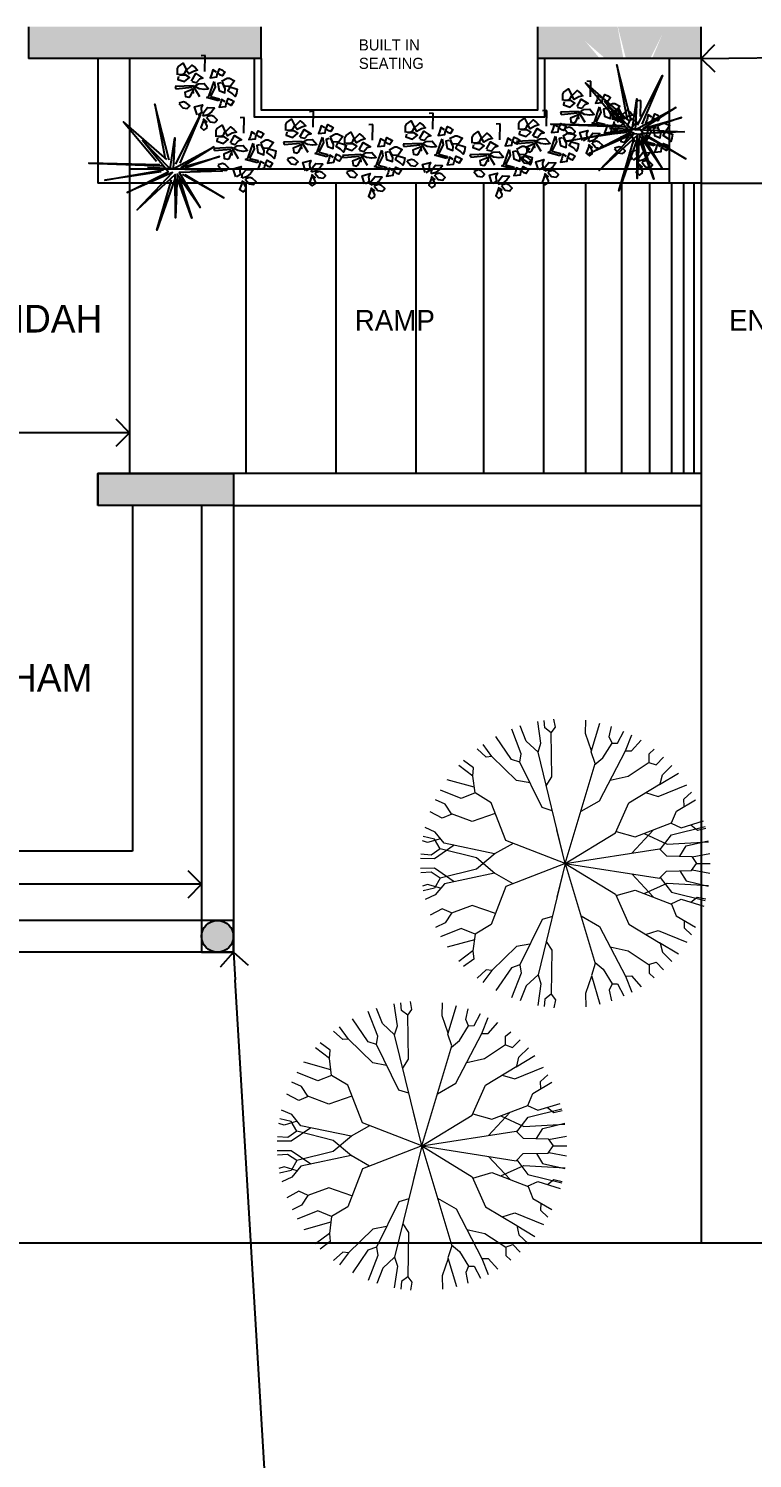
# Model space of a CAD drawing. Header units: inches. Extents: x -706 to 45253, y -3984 to 13819.
# Drawn here: x 21174 to 21697, y 4809 to 5843 of the extents above; entities that cross this region are included whole.
import ezdxf

# ---------------------------------------------------------------- set-up
doc = ezdxf.new("R2010")
doc.units = ezdxf.units.IN
doc.header["$PDMODE"] = 99
doc.header["$PDSIZE"] = 0.2
for name, color, linetype in [('BC-GREYCOLOR @ 1', 8, 'Continuous'), ('BC-Hatch', 8, 'Continuous'), ('BC-WALLS', 1, 'Continuous'), ('BC-WHITECOLOR', 7, 'Continuous'), ('WALL', 1, 'Continuous')]:
    doc.layers.add(name, color=color, linetype=linetype)
doc.styles.add('BC-1IN100-1', font='FreeSans.ttf', dxfattribs={"height": 20})
doc.styles.add('style2', font='FreeSans.ttf')
doc.dimstyles.new('BC-1IN100-1', dxfattribs={"dimtxt": 20, "dimasz": 20, "dimexe": 0.18, "dimexo": 0.0625, "dimgap": 1, "dimtad": 0, "dimtoh": 1, "dimdec": 1, "dimzin": 12, "dimdsep": 46, "dimtxsty": 'BC-1IN100-1', "dimblk": 'OPEN90', "dimcen": 0.09, "dimse1": 1, "dimse2": 1, "dimclrd": 256, "dimclre": 256, "dimclrt": 7, "dimadec": 0, "dimazin": 0, "dimtfac": 1, "dimtdec": 1, "dimtofl": 0, "dimtmove": 1, "dimatfit": 3, "dimldrblk": 'OPEN90', "dimfxl": 0, "dimtolj": 1, "dimtzin": 0, "dimlwd": -1, "dimarcsym": 0})

# ---------------------------------------------------------------- blocks, each defined once
blk = doc.blocks.new('BC-TREE-1')
at = {"color": 56, "linetype": 'Continuous', "lineweight": 20}
for p, q in [((-0.103, 0.788), (-0.13, 1.038)), ((-0.112, 0.978), (-0.118, 1.04)), ((-0.041, 0.749), (-0.018, 1.046)), ((-0.009, 0.882), (-0.024, 1.046)), ((0.076, 0.914), (0.069, 1.044)), ((0.127, 0.94), (0.14, 1.037)), ((0.127, 0.94), (0.14, 1.037)), ((-0.391, 0.73), (-0.446, 0.946)), ((-0.346, 0.912), (-0.388, 0.972)), ((-0.268, 0.846), (-0.33, 0.993)), ((-0.143, 0.865), (-0.171, 1.032)), ((-0.155, 0.936), (-0.112, 0.978)), ((0.072, 0.912), (0.127, 0.94)), ((0.173, 0.898), (0.127, 0.94)), ((0.169, 0.902), (0.21, 1.025)), ((0.239, 0.711), (0.295, 1.004)), ((0.242, 0.848), (0.301, 1.002)), ((0.308, 0.732), (0.4, 0.967)), ((0.367, 0.796), (0.439, 0.95)), ((0.368, 0.913), (0.39, 0.971)), ((-0.476, 0.751), (-0.538, 0.897)), ((-0.294, 0.907), (-0.346, 0.912)), ((-0.187, 0.796), (-0.143, 0.865)), ((0.058, 0.827), (-0.009, 0.882)), ((0.043, 0.733), (0.072, 0.912)), ((0.153, 0.718), (0.173, 0.898)), ((0.164, 0.813), (0.242, 0.848)), ((0.398, 0.861), (0.368, 0.913)), ((0.483, 0.744), (0.582, 0.87)), ((0.575, 0.788), (0.632, 0.834)), ((-0.123, 0.526), (-0.188, 0.799)), ((-0.139, 0.594), (-0.041, 0.749)), ((-0.009, 0.694), (-0.103, 0.788)), ((-0.014, 0.689), (0.043, 0.733)), ((0.192, 0.666), (0.308, 0.732)), ((0.391, 0.718), (0.367, 0.796)), ((0.393, 0.721), (0.483, 0.744)), ((0.524, 0.796), (0.575, 0.788)), ((0.57, 0.6), (0.681, 0.794)), ((-0.01, 0.487), (-0.156, 0.664)), ((0, 0), (-0.014, 0.689)), ((0, 0), (0.197, 0.661)), ((0.197, 0.661), (0.153, 0.718)), ((0.291, 0.536), (0.239, 0.711)), ((0.258, 0.474), (0.393, 0.721)), ((0.658, 0.598), (0.757, 0.722)), ((0.73, 0.609), (0.805, 0.668)), ((-0.181, 0.395), (-0.123, 0.526)), ((0.139, 0.467), (0.327, 0.599)), ((0.497, 0.396), (0.663, 0.603)), ((0.585, 0.506), (0.57, 0.6)), ((0.663, 0.603), (0.73, 0.609)), ((0.794, 0.555), (0.856, 0.601)), ((0.805, 0.5), (0.794, 0.555)), ((0.867, 0.494), (0.904, 0.526)), ((0.279, 0.333), (0.258, 0.474)), ((0.687, 0.365), (0.807, 0.502)), ((0.807, 0.502), (0.867, 0.494)), ((0.87, 0.366), (0.957, 0.424)), ((0, 0), (0.269, 0.33)), ((0.269, 0.33), (0.497, 0.396)), ((0.484, 0.184), (0.864, 0.321)), ((0.641, 0.24), (0.687, 0.365)), ((0.864, 0.321), (0.87, 0.366)), ((0.864, 0.321), (0.986, 0.351)), ((0.793, 0.168), (0.907, 0.218)), ((0.907, 0.218), (0.912, 0.258)), ((0.907, 0.218), (0.949, 0.192)), ((0.912, 0.258), (1.005, 0.292)), ((0, 0), (0.745, 0.118)), ((0.389, 0.062), (0.484, 0.184)), ((0.737, 0.117), (0.793, 0.168)), ((0.745, 0.118), (0.827, 0.078)), ((0.827, 0.078), (1.04, 0.112)), ((0.949, 0.192), (1.028, 0.197)), ((0, 0), (0.77, -0.303)), ((0.833, 0.079), (0.951, 0.019)), ((0.951, 0.019), (1.046, 0.009)), ((0.608, -0.18), (0.923, -0.227)), ((0.923, -0.227), (0.967, -0.203)), ((0.967, -0.203), (1.023, -0.221)), ((0.77, -0.303), (0.838, -0.292)), ((0.77, -0.303), (0.838, -0.399)), ((0.838, -0.292), (0.991, -0.335)), ((0.923, -0.227), (0.952, -0.277)), ((0.952, -0.277), (1.005, -0.29)), ((0.838, -0.399), (0.941, -0.457))]:
    blk.add_line(p, q, dxfattribs=at)
at = {"color": 68, "linetype": 'Continuous', "lineweight": 20}
for p, q in [((-0.542, 0.781), (-0.599, 0.858)), ((-0.188, 0.799), (-0.268, 0.846)), ((-0.705, 0.706), (-0.732, 0.747)), ((-0.618, 0.745), (-0.666, 0.807)), ((-0.644, 0.696), (-0.618, 0.745)), ((-0.479, 0.757), (-0.542, 0.781)), ((-0.374, 0.514), (-0.479, 0.757)), ((-0.43, 0.643), (-0.391, 0.73)), ((-0.742, 0.584), (-0.81, 0.663)), ((-0.645, 0.698), (-0.705, 0.706)), ((-0.565, 0.534), (-0.645, 0.698)), ((-0.811, 0.491), (-0.891, 0.548)), ((-0.748, 0.539), (-0.857, 0.6)), ((-0.748, 0.539), (-0.742, 0.584)), ((-0.417, 0.305), (-0.748, 0.539)), ((-0.554, 0.402), (-0.565, 0.534)), ((-0.864, 0.437), (-0.938, 0.463)), ((-0.816, 0.451), (-0.864, 0.437)), ((-0.816, 0.451), (-0.811, 0.491)), ((-0.72, 0.372), (-0.816, 0.451)), ((-0.171, 0.389), (-0.374, 0.514)), ((-0.776, 0.294), (-0.973, 0.384)), ((-0.687, 0.311), (-0.776, 0.294)), ((-0.68, 0.308), (-0.72, 0.372)), ((0, 0), (-0.687, 0.311)), ((0, 0), (-0.171, 0.389)), ((-0.912, 0.27), (-1.006, 0.286)), ((-0.782, 0.297), (-0.912, 0.27)), ((-0.359, 0.163), (-0.417, 0.305)), ((-0.986, 0.061), (-1.045, 0.058)), ((-0.95, 0.026), (-0.991, -0.015)), ((-0.95, 0.026), (-0.986, 0.061)), ((-0.634, -0.012), (-0.95, 0.026)), ((0, 0), (-0.823, -0.088)), ((0, 0), (-0.25, -0.027)), ((0, 0), (-0.223, -0.404)), ((0, 0), (0.233, -0.093)), ((0, 0), (0.107, -0.448)), ((-0.991, -0.015), (-1.046, -0.013)), ((-0.885, -0.059), (-1.045, -0.06)), ((-0.823, -0.088), (-0.914, -0.163)), ((-0.823, -0.088), (-0.885, -0.059)), ((-0.576, -0.062), (-0.634, -0.012)), ((-0.391, -0.042), (-0.423, -0.112)), ((-0.914, -0.163), (-1.029, -0.191)), ((-0.423, -0.112), (-0.77, -0.228)), ((-0.611, -0.175), (-0.643, -0.27)), ((0.366, -0.144), (0.378, -0.22)), ((0.539, -0.213), (0.608, -0.18)), ((-0.829, -0.21), (-1.015, -0.254)), ((-0.798, -0.285), (-0.977, -0.375)), ((-0.643, -0.27), (-0.837, -0.423)), ((-0.77, -0.228), (-0.829, -0.21)), ((-0.77, -0.228), (-0.798, -0.285)), ((0.378, -0.22), (0.682, -0.424)), ((-0.223, -0.404), (-0.507, -0.472)), ((-0.195, -0.355), (-0.138, -0.497)), ((0.094, -0.394), (0.001, -0.516)), ((0.543, -0.331), (0.548, -0.431)), ((-0.837, -0.423), (-0.933, -0.474)), ((-0.838, -0.463), (-0.907, -0.521)), ((-0.837, -0.423), (-0.838, -0.463)), ((-0.507, -0.472), (-0.593, -0.578)), ((-0.425, -0.453), (-0.39, -0.626)), ((-0.138, -0.497), (-0.262, -0.847)), ((-0.139, -0.494), (-0.046, -0.642)), ((0.003, -0.514), (-0.126, -0.631)), ((0.001, -0.516), (0.028, -0.886)), ((0.107, -0.448), (0.364, -0.59)), ((0.548, -0.431), (0.695, -0.63)), ((0.682, -0.424), (0.743, -0.422)), ((0.682, -0.424), (0.694, -0.487)), ((0.694, -0.487), (0.842, -0.621)), ((0.743, -0.422), (0.911, -0.515)), ((-0.775, -0.564), (-0.836, -0.629)), ((-0.715, -0.577), (-0.805, -0.668)), ((-0.715, -0.577), (-0.775, -0.564)), ((-0.593, -0.578), (-0.715, -0.577)), ((-0.634, -0.578), (-0.714, -0.764)), ((-0.593, -0.578), (-0.566, -0.683)), ((0.29, -0.549), (0.21, -0.707)), ((0.364, -0.59), (0.418, -0.715)), ((-0.566, -0.683), (-0.646, -0.823)), ((-0.39, -0.626), (-0.466, -0.768)), ((-0.126, -0.631), (-0.227, -0.882)), ((-0.046, -0.642), (-0.016, -0.911)), ((0.21, -0.707), (0.245, -0.864)), ((0.418, -0.715), (0.365, -0.809)), ((0.418, -0.715), (0.537, -0.746)), ((0.695, -0.63), (0.685, -0.669)), ((0.685, -0.669), (0.736, -0.743)), ((0.695, -0.63), (0.773, -0.705)), ((-0.542, -0.804), (-0.583, -0.869)), ((-0.466, -0.768), (-0.542, -0.804)), ((-0.464, -0.766), (-0.444, -0.838)), ((-0.238, -0.778), (-0.161, -0.932)), ((0.023, -0.813), (-0.092, -0.941)), ((0.365, -0.809), (0.404, -0.965)), ((0.458, -0.725), (0.486, -0.927)), ((0.537, -0.746), (0.597, -0.749)), ((0.537, -0.746), (0.599, -0.858)), ((0.597, -0.749), (0.64, -0.828)), ((-0.444, -0.838), (-0.502, -0.918)), ((-0.351, -0.901), (-0.393, -0.97)), ((-0.262, -0.847), (-0.351, -0.901)), ((-0.302, -0.913), (-0.332, -0.992)), ((-0.227, -0.882), (-0.302, -0.913)), ((-0.298, -0.869), (-0.283, -0.966)), ((-0.227, -0.882), (-0.19, -0.953)), ((-0.016, -0.911), (-0.069, -0.97)), ((-0.016, -0.911), (0.049, -0.96)), ((0.057, -0.917), (0.017, -1.007)), ((0.028, -0.886), (0.099, -0.962)), ((0.244, -0.862), (0.206, -0.925)), ((0.206, -0.925), (0.24, -1.018)), ((0.245, -0.864), (0.309, -0.919)), ((0.309, -0.919), (0.332, -0.992)), ((-0.283, -0.966), (-0.3, -1.002)), ((-0.19, -0.953), (-0.206, -1.026)), ((-0.161, -0.932), (-0.175, -1.032)), ((-0.092, -0.941), (-0.105, -1.041)), ((-0.069, -0.97), (-0.074, -1.044)), ((0.017, -1.007), (0.024, -1.046)), ((0.049, -0.96), (0.057, -1.045)), ((0.099, -0.962), (0.121, -1.039))]:
    blk.add_line(p, q, dxfattribs=at)
blk = doc.blocks.new('A$C18291425')
at = {"color": 66}
for p, q in [((43.8, 107.8), (37.9, 107.3)), ((49.1, 48.6), (56.6, 70.5)), ((58.2, 62.5), (51.3, 48.6)), ((56.6, 70.5), (58.2, 62.5)), ((45.4, 47), (49.1, 48.6)), ((63, 42.2), (45.4, 47)), ((51.3, 48.6), (64.1, 45.4)), ((64.1, 45.4), (63, 42.2))]:
    blk.add_line(p, q, dxfattribs=at)
at = {"color": 86}
for p, q in [((43.3, 84.9), (43.8, 107.8)), ((26.2, 64.1), (0, 63)), ((0, 63), (1.1, 59.8)), ((35.8, 48.1), (26.2, 64.1)), ((1.1, 59.8), (24.6, 61.9)), ((24.6, 61.9), (24.6, 61.9))]:
    blk.add_line(p, q, dxfattribs=at)
for points in [[(3.4, 79.9), (3.4, 89), (4.9, 91.8), (11.8, 96.6), (16, 87.7), (13.2, 81.3), (10.1, 80), (4.8, 80.3)], [(15.5, 85.5), (24.3, 94.1), (29, 90.4), (32.5, 86.7), (26.7, 85), (19.9, 81.3), (17.6, 85), (16, 86.5)], [(59.8, 83.8), (54.5, 87), (52.9, 80.6), (50.7, 75.8), (60.4, 76.9), (60.9, 80.6), (64.1, 88.6), (68.4, 86.5), (70.5, 84.9), (72.1, 84.3), (68.4, 78.5), (65.7, 79.5), (62, 82.7)], [(67.3, 71), (75.3, 75.3), (78.5, 75.3), (86, 71.5), (80.1, 63.5), (73.2, 63), (70.5, 65.1), (68.4, 69.9)], [(78, 63), (89.7, 59.3), (88.7, 53.4), (87.1, 48.6), (82.8, 52.9), (76.4, 57.1), (78.5, 60.9), (79.1, 63)], [(26.2, 59.3), (14.4, 54.5), (15, 48.6), (19.8, 47.5), (22.4, 49.1), (25.1, 55.5), (26.7, 53.9), (26.2, 57.7), (25.6, 60.3)], [(72.6, 41.1), (67.3, 44.3), (65.7, 37.9), (63.6, 33.1), (73.2, 34.2), (73.7, 37.9), (76.9, 45.9), (81.2, 43.8), (83.3, 42.2), (84.9, 41.7), (81.2, 35.8), (78.5, 36.9), (74.8, 40.1)], [(41.8, 15.5), (37.2, 3.7), (41.8, 0), (45.9, 2.8), (46.5, 5.8), (43.7, 12.1), (46, 12.2), (42.9, 14.4), (40.6, 15.8)]]:
    blk.add_lwpolyline(points, dxfattribs=at)
at = {"color": 66}
for points in [[(5.2, 77.7), (4.2, 73.4), (13.9, 70.1), (20.7, 76.1), (15.8, 79.3), (6.3, 79.6)], [(24, 71), (29.9, 81.7), (40.1, 75.3), (35.3, 73.7), (30.4, 68.3), (24.6, 69.9)], [(28.8, 63.5), (33.7, 66.7), (42.2, 67.3), (48.6, 59.8), (47, 59.3), (42.2, 58.7), (34.7, 59.8), (28.8, 63)], [(66.2, 68.3), (62, 67.3), (63.6, 57.1), (72.1, 53.9), (72.6, 59.8), (68.4, 68.3)], [(5.7, 38.7), (11.1, 32), (17.6, 31.1), (18.7, 32.2), (21.2, 34.9), (16.2, 39.7), (12.4, 41.1), (6, 39.1)], [(31.8, 22), (28.1, 33.6), (39.7, 36.6), (37.6, 32), (38.1, 24.8), (32.9, 21.7)], [(40.5, 20.4), (41.5, 26), (47, 32.6), (56.8, 32.1), (56.1, 30.6), (53.2, 26.7), (47.3, 22), (40.9, 20)], [(45.5, 18.6), (50.9, 12), (57.4, 11), (58.5, 12.2), (61, 14.9), (56, 19.6), (52.2, 21), (45.8, 19)]]:
    blk.add_lwpolyline(points, dxfattribs=at)
blk = doc.blocks.new('TREE 2 MNS')
at = {"color": 66}
for points in [[(-15859.8, 11976.8), (-15827.5, 12103.3), (-15850.3, 11979.2)], [(-15874.2, 11967.2), (-15930.3, 12079.4), (-15883.7, 11969.6)], [(-15854.6, 11978), (-15756.1, 12062.9), (-15830.9, 11974.1)], [(-15841.1, 11950.5), (-15713.9, 11931.4), (-15846.6, 11954.9)], [(-15838.3, 11966), (-15678.2, 11969.6), (-15845.5, 11963.7)], [(-15894.8, 11944), (-15983.1, 11891.4), (-15889.9, 11944)]]:
    blk.add_lwpolyline(points, dxfattribs=at)
at = {"color": 86}
for points in [[(-15810.5, 11960.7), (-15979.4, 11951.9), (-15882.2, 11948.3), (-15929.4, 11869.5), (-15877.8, 11945.1), (-15873.5, 11846.5), (-15872.9, 11944), (-15787.4, 11864.6), (-15867.4, 11948.3), (-15764.9, 11903.4), (-15857, 11950.5), (-15799.5, 12020.6), (-15862, 11957.1), (-15872.4, 12026.6), (-15868.5, 11956.6), (-15960.6, 12006.9), (-15886.6, 11959.8), (-15973.2, 11984.5), (-15895.9, 11958.2)], [(-15882.2, 11936.3), (-15910.7, 11845.4), (-15878.9, 11932.5)], [(-15872.4, 11934.1), (-15831.8, 11818.6), (-15864.7, 11931.9)]]:
    blk.add_lwpolyline(points, dxfattribs=at)
blk = doc.blocks.new('_Open90')
at = {"color": 0, "linetype": 'ByBlock', "lineweight": -2}
for p, q in [((0, 0), (-1, 0)), ((-0.5, 0.5), (0, 0)), ((0, 0), (-0.5, -0.5))]:
    blk.add_line(p, q, dxfattribs=at)
blk = doc.blocks.new('*D606')
at = {"layer": 'BC-Hatch'}
for p, q in [((652, 49.1), (789.1, 49.1)), ((972, 49.1), (834.9, 49.1))]:
    blk.add_line(p, q, dxfattribs=at)
at = {"layer": 'Defpoints', "color": 0}
for p in [(992, 49.1), (632, 23), (992, 23)]:
    blk.add_point(p, dxfattribs=at)
at = {"layer": 'BC-Hatch', "xscale": 20, "yscale": 20, "zscale": 20, "rotation": 180}
blk.add_blockref('_Open90', (632, 49.1), dxfattribs=at)
at = {"layer": 'BC-Hatch', "xscale": 20, "yscale": 20, "zscale": 20}
blk.add_blockref('_Open90', (992, 49.1), dxfattribs=at)
at = {"layer": 'BC-Hatch', "color": 7, "insert": (812, 49.1), "char_height": 20, "attachment_point": 5, "style": 'BC-1IN100-1'}
blk.add_mtext('\\A1;360', dxfattribs=at)
blk = doc.blocks.new('*D534')
at = {"layer": 'BC-Hatch'}
for p, q in [((704, 375.5), (789.1, 375.5)), ((920, 375.5), (835, 375.5))]:
    blk.add_line(p, q, dxfattribs=at)
at = {"layer": 'Defpoints', "color": 0}
for p in [(940, 375.5), (684, 346), (940, 346)]:
    blk.add_point(p, dxfattribs=at)
at = {"layer": 'BC-Hatch', "xscale": 20, "yscale": 20, "zscale": 20, "rotation": 180}
blk.add_blockref('_Open90', (684, 375.5), dxfattribs=at)
at = {"layer": 'BC-Hatch', "xscale": 20, "yscale": 20, "zscale": 20}
blk.add_blockref('_Open90', (940, 375.5), dxfattribs=at)
at = {"layer": 'BC-Hatch', "color": 7, "insert": (812, 375.5), "char_height": 20, "attachment_point": 5, "style": 'BC-1IN100-1'}
blk.add_mtext('\\A1;256', dxfattribs=at)
blk = doc.blocks.new('*D574')
at = {"layer": 'BC-Hatch'}
for p, q in [((21680.1, 5821.5), (21937.8, 5825.1)), ((22258.2, 5829.4), (22000.5, 5825.9))]:
    blk.add_line(p, q, dxfattribs=at)
at = {"layer": 'Defpoints', "color": 0}
for p in [(22278.2, 5829.7), (22278.2, 5829.7), (21660.2, 5821.3)]:
    blk.add_point(p, dxfattribs=at)
at = {"layer": 'BC-Hatch', "xscale": 20, "yscale": 20, "zscale": 20}
for p, rotation in [((21660.2, 5821.3), 180.7802713845965), ((22278.2, 5829.7), 0.7802713845965511)]:
    blk.add_blockref('_Open90', p, dxfattribs=dict(at, rotation=rotation))
at = {"layer": 'BC-Hatch', "color": 7, "insert": (21969.2, 5825.5), "char_height": 20, "attachment_point": 5, "rotation": 0.7803, "style": 'BC-1IN100-1'}
blk.add_mtext('\\A1;618.1', dxfattribs=at)
blk = doc.blocks.new('*D575')
at = {"layer": 'BC-Hatch'}
for p, q in [((21323.3, 5155.3), (21352, 4675.4)), ((21385.3, 4119.1), (21356.6, 4599))]:
    blk.add_line(p, q, dxfattribs=at)
at = {"layer": 'Defpoints', "color": 0}
for p in [(21322.2, 5175.3), (21386.5, 4099.1), (21386.5, 4099.1)]:
    blk.add_point(p, dxfattribs=at)
at = {"layer": 'BC-Hatch', "xscale": 20, "yscale": 20, "zscale": 20}
for p, rotation in [((21322.2, 5175.3), 93.4203806566628), ((21386.5, 4099.1), 273.4203806566628)]:
    blk.add_blockref('_Open90', p, dxfattribs=dict(at, rotation=rotation))
at = {"layer": 'BC-Hatch', "color": 7, "insert": (21354.3, 4637.2), "char_height": 20, "attachment_point": 5, "rotation": 273.4204, "style": 'BC-1IN100-1'}
blk.add_mtext('\\A1;1078.1', dxfattribs=at)
blk = doc.blocks.new('A$C593863391')
at = {"layer": 'BC-Hatch'}
h = blk.add_hatch(color=16, dxfattribs=at)
h.paths.add_polyline_path([(1353.02, 819), (1353.02, 1195), (1330.02, 1195), (1330.02, 819)])
h.paths.add_polyline_path([(1316.23, 646), (1325.13, 663.79), (1317.58, 646), (1353.02, 646), (1353.02, 669), (1292.86, 669), (1298.73, 646), (1306.45, 646), (1306.59, 646.89), (1306.54, 646)])
h.paths.add_polyline_path([(1296.9, 646), (1292.69, 669), (1235.02, 669), (1235.02, 646), (1279.9, 646), (1269.38, 658.48), (1283.86, 646)])
h.paths.add_polyline_path([(1035.02, 646), (1035.02, 669), (867.02, 669), (867.02, 658.22), (867.02, 646)])
h.paths.add_polyline_path([(917.02, 830.5, 1), (940.02, 830.5, 1)])
h.paths.add_polyline_path([(917.02, 1183.5, 1), (940.02, 1183.5, 1)])
h.paths.add_polyline_path([(707.02, 1082), (707.02, 1195), (684.02, 1195), (684.02, 1082)])
h.paths.add_polyline_path([(707.02, 669), (707.02, 932), (684.02, 932), (684.02, 842), (684.02, 669), (654.02, 669), (654.02, 646), (757.02, 646), (757.02, 658.22), (757.02, 669)])
h.paths.add_polyline_path([(594.02, 819), (594.02, 842), (294.02, 842), (294.02, 907), (271.02, 907), (271.02, 819), (294.02, 819)])
h.paths.add_polyline_path([(294.02, 1107), (294.02, 1183.5), (571.02, 1183.5), (571.02, 1172), (594.02, 1172), (594.02, 1195), (271.02, 1195), (271.02, 1107)])
h.paths.add_polyline_path([(294.02, 669), (294.02, 729), (271.02, 729), (271.02, 646), (594.02, 646), (594.02, 669)])
h.paths.add_polyline_path([(707.02, 323), (707.02, 346), (609.02, 346), (609.02, 323)])
h.paths.add_polyline_path([(1015.02, 323), (1015.02, 346), (940.02, 346), (917.02, 346), (917.02, 323)])
h.paths.add_polyline_path([(992.02, 11.5, 1), (1015.02, 11.5, 1)])
h.paths.add_polyline_path([(609.02, 11.5, 1), (632.02, 11.5, 1)])
h.paths.add_polyline_path([(545.52, 669), (545.52, 729), (534.02, 729), (534.02, 674, 0.0023088), (534.76, 674), (538.56, 674), (538.56, 675.25), (544.76, 675.25), (544.76, 669)], flags=16)
for p, q in [((917.02, 646), (917.02, 556)), ((940.02, 646), (940.02, 346)), ((1330.02, 646), (1330.02, 556)), ((1353.02, 646), (1353.02, 323)), ((1330.02, 566), (940.02, 566)), ((1353.02, 556), (917.02, 556)), ((1015.02, 346), (917.02, 346)), ((917.02, 346), (917.02, 323)), ((1353.02, 346), (940.02, 346)), ((1015.02, 346), (1015.02, 0)), ((1015.02, 323), (917.02, 323)), ((942.02, 323), (942.02, 73)), ((992.02, 323), (992.02, 0)), ((1015.02, 323), (1353.02, 323)), ((942.02, 73), (682.02, 73)), ((1015.02, 23), (609.02, 23)), ((992.02, 23), (992.02, 0)), ((992.02, 23), (992.02, 0)), ((1015.02, 0), (609.02, 0)), ((1015.02, 0), (992.02, 0)), ((1015.02, 0), (992.02, 0))]:
    blk.add_line(p, q)
for points in [[(1030.02, 646), (1030.02, 604), (1240.02, 604), (1240.02, 646)], [(1035.02, 646), (1035.02, 609), (1235.02, 609), (1235.02, 646)]]:
    blk.add_lwpolyline(points)
for p, q in [((1024.16, 346), (1024.16, 556)), ((1089.19, 346), (1089.19, 556)), ((1147, 346), (1147, 556)), ((1196.13, 346), (1196.13, 556)), ((1239.48, 346), (1239.48, 556)), ((1269.83, 346), (1269.83, 556)), ((1295.84, 346), (1295.84, 556)), ((1316.07, 346), (1316.07, 556)), ((1331.97, 346), (1331.97, 556)), ((1340.64, 346), (1340.64, 556)), ((1348.02, 346), (1348.02, 556))]:
    blk.add_line(p, q, dxfattribs=at)
at = {"layer": 'BC-WALLS'}
for p, q in [((867.02, 669), (867.02, 646)), ((1035.02, 646), (1035.02, 669)), ((1235.02, 646), (1235.02, 669)), ((1353.02, 646), (1353.02, 669)), ((1035.02, 646), (867.02, 646)), ((1353.02, 646), (1235.02, 646))]:
    blk.add_line(p, q, dxfattribs=at)
blk.add_lwpolyline([(917.02, 323), (917.02, 346), (1015.02, 346), (1015.02, 323)], close=True, dxfattribs=at)
blk.add_circle((1003.52, 11.5), 11.5, dxfattribs=at)
at = {"layer": 'BC-WHITECOLOR'}
blk.add_lwpolyline([(1015.02, 0), (1015.02, 23), (992.02, 23), (992.02, 0)], close=True, dxfattribs=at)
at = {"color": 7, "xscale": 0.5, "yscale": 0.5, "zscale": 0.5}
for p in [(972.84, 594.29), (1251.41, 575.81), (1287.52, 561.77), (1000.9, 549.58), (1051.13, 553.98), (1137.61, 552.63), (1219.55, 554.69), (1093.98, 544.56), (1186, 544.93)]:
    blk.add_blockref('A$C18291425', p, dxfattribs=at)
at = {"layer": 'WALL', "xscale": -0.319999999999709, "yscale": 0.319999999999709, "zscale": 0.3200000000000001}
for p in [(-3772.57, -3231.63), (-4106.44, -3259.9)]:
    blk.add_blockref('TREE 2 MNS', p, dxfattribs=at)
at = {"layer": 'BC-WHITECOLOR', "width": 113.9495, "attachment_point": 1, "style": 'style2'}
for s, insert, char_height in [('{\\fFreeSans|b0|i0|c0|p18;BUILT IN\\PSEATING}', (1105.72, 659.91), 8), ('{\\fFreeSans|b0|i0|c0|p18;VERANDAH}', (771.62, 468), 20), ('{\\fFreeSans|b0|i0|c0|p18;RAMP}', (1102.71, 464.28), 15), ('{\\fFreeSans|b0|i0|c0|p18;ENTRY}', (1373.23, 464.28), 15), ('{\\fFreeSans|b0|i0|c0|p18;POOMUGHAM}', (731.81, 208.48), 20)]:
    blk.add_mtext(s, dxfattribs=dict(at, insert=insert, char_height=char_height))
at = {"layer": 'BC-Hatch'}
for base, p1, p2, picture, middle in [((940.02, 375.53), (684.02, 346), (940.02, 346), '*D534', (812.02, 375.53)), ((992.02, 49.07), (632.02, 23), (992.02, 23), '*D606', (812.02, 49.07))]:
    dim = blk.add_linear_dim(base=base, p1=p1, p2=p2, dimstyle='BC-1IN100-1', dxfattribs=at)
    dim.commit()
    dim.dimension.update_dxf_attribs({"geometry": picture, "text_midpoint": middle})

msp = doc.modelspace()

# ---------------------------------------------------------------- linework, layer by layer
at = {"layer": 'BC-Hatch'}
for p, q in [((21660.15, 5731.27), (22004.04, 5731.27)), ((21660.15, 5498.27), (21660.15, 4965.27)), ((20000.23, 4965.27), (22120.15, 4965.27))]:
    msp.add_line(p, q, dxfattribs=at)

# ---------------------------------------------------------------- block references
at = {"layer": 'BC-GREYCOLOR @ 1', "xscale": 100, "yscale": 100, "zscale": 100, "rotation": 277.6944311683143}
for p in [(21562.04, 5239.41), (21458.39, 5035.25)]:
    msp.add_blockref('BC-TREE-1', p, dxfattribs=at)
at = {"layer": 'BC-WHITECOLOR'}
msp.add_blockref('A$C593863391', (20307.13, 5175.27), dxfattribs=at)

# ---------------------------------------------------------------- dimensions: what is measured, and where the dimension line sits
at = {"layer": 'BC-Hatch'}
for p1, p2, picture, middle in [((21660.15, 5821.27), (22278.17, 5829.69), '*D574', (21969.16, 5825.48)), ((21322.15, 5175.27), (21386.47, 4099.14), '*D575', (21354.31, 4637.2))]:
    dim = msp.add_aligned_dim(p1=p1, p2=p2, distance=0, dimstyle='BC-1IN100-1', dxfattribs=at)
    dim.commit()
    dim.dimension.update_dxf_attribs({"geometry": picture, "text_midpoint": middle})

doc.saveas('drawing.dxf')
